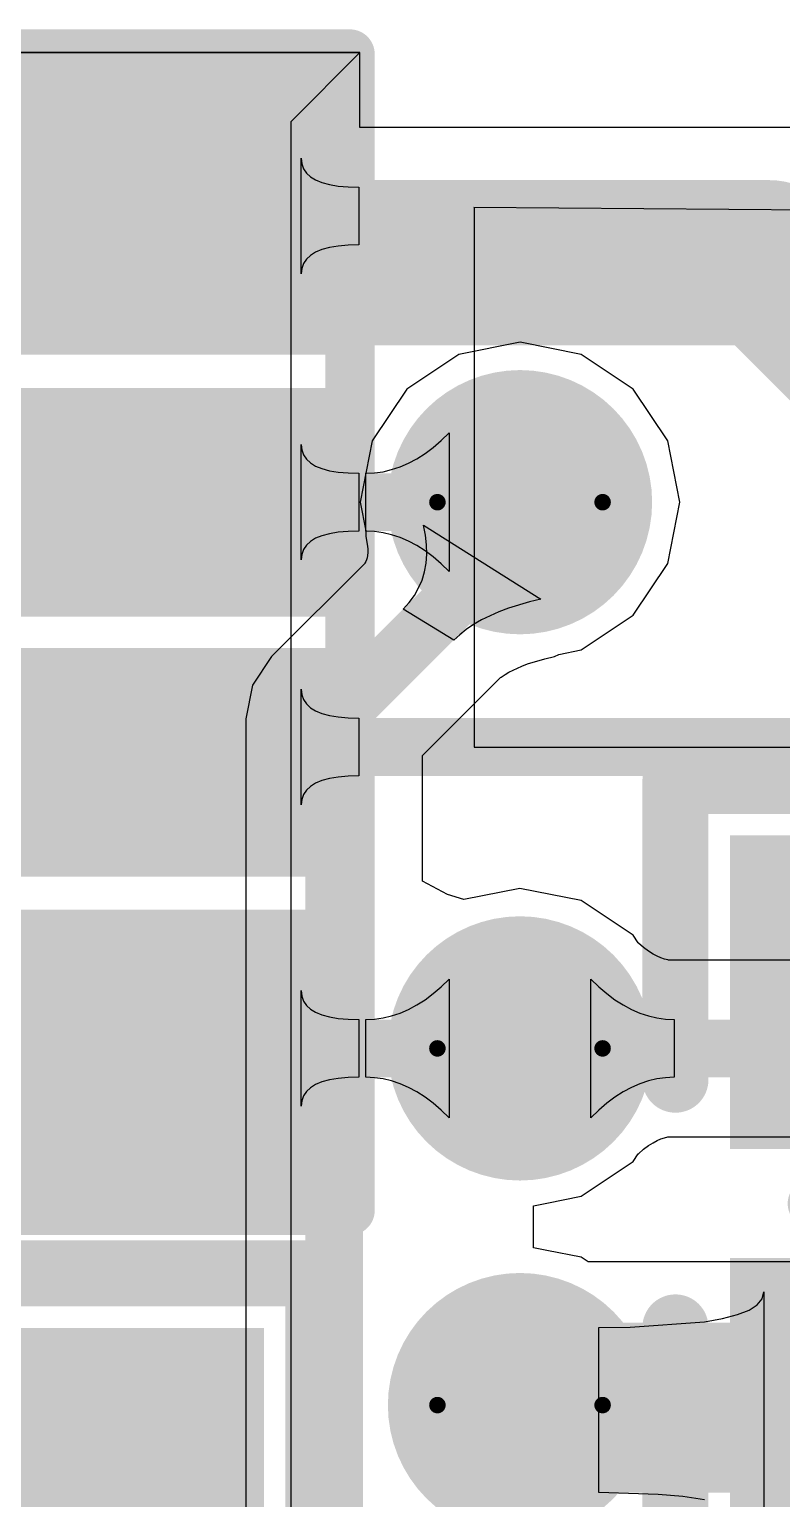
# Model space of a CAD drawing. Header units: millimetres. Extents: x -1.72 to 0.75, y -0.35 to 1.04.
# Drawn here: x 0.3462 to 0.4373, y 0.2937 to 0.4716 of the extents above; entities that cross this region are included whole.
import ezdxf

# ---------------------------------------------------------------- set-up
doc = ezdxf.new("R2010")
doc.units = ezdxf.units.MM
doc.header["$MEASUREMENT"] = 0
for name, color, linetype in [('BottomLayer', 5, 'Continuous'), ('BottomSolder', 6, 'Continuous'), ('DrillDrawing', 1, 'Continuous'), ('Mechanical15', 56, 'Continuous'), ('MultiLayer', 9, 'Continuous'), ('TopLayer', 1, 'Continuous'), ('TopOverlay', 2, 'Continuous'), ('TopPaste', 8, 'Continuous'), ('TopSolder', 216, 'Continuous'), ('ViaHoleLayer', 16, 'Continuous')]:
    doc.layers.add(name, color=color, linetype=linetype)

# ---------------------------------------------------------------- blocks, each defined once
blk = doc.blocks.new('R_0603_L_43')
at = {"layer": 'Mechanical15', "const_width": 0.001}
for points in [[(0, -0.007874), (0, 0.007874)], [(-0.007874, 0), (0.007874, 0)]]:
    blk.add_lwpolyline(points, dxfattribs=at)
at = {"layer": 'Mechanical15'}
for points, const_width in [([(-0.00025, 0.007874, 1), (0.00025, 0.007874, 1)], 0.0005), ([(0.005, 0, 1), (-0.005, 0, 1)], 0.001), ([(-0.008124, 0, 1), (-0.007624, 0, 1)], 0.0005), ([(-0.00525, 0, 1), (-0.00475, 0, 1)], 0.0005), ([(0.00475, 0, 1), (0.00525, 0, 1)], 0.0005), ([(0.007624, 0, 1), (0.008124, 0, 1)], 0.0005), ([(-0.00025, -0.007874, 1), (0.00025, -0.007874, 1)], 0.0005)]:
    blk.add_lwpolyline(points, format="xyb", close=True, dxfattribs=dict(at, const_width=const_width))
at = {"layer": 'TopLayer'}
for points in [[(-0.0405938, -0.0150032), (-0.0105938, -0.0150032), (-0.0405938, 0.0149968), (-0.0105938, 0.0149968)], [(0.0105874, -0.0150032), (0.0405874, -0.0150032), (0.0105874, 0.0149968), (0.0405874, 0.0149968)]]:
    blk.add_solid(points, dxfattribs=at)
at = {"layer": 'TopOverlay', "const_width": 0.008}
for points in [[(-0.0511843, -0.0255938), (-0.0511843, 0.0255874)], [(-0.0511843, 0.0255874), (0.0511779, 0.0255874)], [(0.0511779, -0.0255938), (0.0511779, 0.0255874)], [(-0.0511843, -0.0255938), (0.0511779, -0.0255938)]]:
    blk.add_lwpolyline(points, dxfattribs=at)
at = {"layer": 'TopOverlay', "const_width": 0.004}
for points in [[(-0.0531843, 0.0255874, 1), (-0.0491843, 0.0255874, 1)], [(-0.0531843, 0.0255874, 1), (-0.0491843, 0.0255874, 1)], [(0.0491779, 0.0255874, 1), (0.0531779, 0.0255874, 1)], [(0.0491779, 0.0255874, 1), (0.0531779, 0.0255874, 1)], [(-0.0531843, -0.0255938, 1), (-0.0491843, -0.0255938, 1)], [(-0.0531843, -0.0255938, 1), (-0.0491843, -0.0255938, 1)], [(0.0491779, -0.0255938, 1), (0.0531779, -0.0255938, 1)], [(0.0491779, -0.0255938, 1), (0.0531779, -0.0255938, 1)]]:
    blk.add_lwpolyline(points, format="xyb", close=True, dxfattribs=at)
at = {"layer": 'TopPaste'}
for points in [[(-0.0405938, -0.0150032), (-0.0105938, -0.0150032), (-0.0405938, 0.0149968), (-0.0105938, 0.0149968)], [(0.0105874, -0.0150032), (0.0405874, -0.0150032), (0.0105874, 0.0149968), (0.0405874, 0.0149968)]]:
    blk.add_solid(points, dxfattribs=at)
at = {"layer": 'TopSolder'}
for points in [[(-0.0445938, -0.0190032), (-0.0065938, -0.0190032), (-0.0445938, 0.0189968), (-0.0065938, 0.0189968)], [(0.0065874, -0.0190032), (0.0445874, -0.0190032), (0.0065874, 0.0189968), (0.0445874, 0.0189968)]]:
    blk.add_solid(points, dxfattribs=at)
blk = doc.blocks.new('RCA_8P4R_0603_44')
at = {"layer": 'Mechanical15', "const_width": 0.001}
for points in [[(0, -0.007874), (0, 0.007874)], [(0.007874, 0), (-0.007874, 0)]]:
    blk.add_lwpolyline(points, dxfattribs=at)
at = {"layer": 'Mechanical15'}
for points, const_width in [([(-0.00025, 0.007874, 1), (0.00025, 0.007874, 1)], 0.0005), ([(0.005, 0, 1), (-0.005, 0, 1)], 0.001), ([(-0.008124, 0, 1), (-0.007624, 0, 1)], 0.0005), ([(-0.00525, 0, 1), (-0.00475, 0, 1)], 0.0005), ([(0.00475, 0, 1), (0.00525, 0, 1)], 0.0005), ([(0.007624, 0, 1), (0.008124, 0, 1)], 0.0005), ([(-0.00025, -0.007874, 1), (0.00025, -0.007874, 1)], 0.0005)]:
    blk.add_lwpolyline(points, format="xyb", close=True, dxfattribs=dict(at, const_width=const_width))
at = {"layer": 'TopLayer'}
for points in [[(-0.0375985, 0.0492125), (-0.0631891, 0.0492125), (-0.0375985, 0.0137795), (-0.0631891, 0.0137795)], [(-0.0059056, 0.0492125), (-0.0255906, 0.0492125), (-0.0059056, 0.0137795), (-0.0255906, 0.0137795)], [(0.0255905, 0.0492125), (0.0059055, 0.0492125), (0.0255905, 0.0137795), (0.0059055, 0.0137795)], [(0.063189, 0.0492125), (0.0375984, 0.0492125), (0.063189, 0.0137795), (0.0375984, 0.0137795)], [(-0.0375985, -0.0137796), (-0.0631891, -0.0137796), (-0.0375985, -0.0492126), (-0.0631891, -0.0492126)], [(-0.0059056, -0.0137796), (-0.0255906, -0.0137796), (-0.0059056, -0.0492126), (-0.0255906, -0.0492126)], [(0.0255905, -0.0137796), (0.0059055, -0.0137796), (0.0255905, -0.0492126), (0.0059055, -0.0492126)], [(0.063189, -0.0137796), (0.0375984, -0.0137796), (0.063189, -0.0492126), (0.0375984, -0.0492126)]]:
    blk.add_solid(points, dxfattribs=at)
at = {"layer": 'TopOverlay', "const_width": 0.006}
for points in [[(-0.07, -0.055), (-0.07, 0.055)], [(0.07, 0.055), (-0.07, 0.055)], [(0.07, -0.055), (0.07, 0.055)], [(0.07, -0.055), (-0.07, -0.055)]]:
    blk.add_lwpolyline(points, dxfattribs=at)
at = {"layer": 'TopOverlay', "const_width": 0.003}
for points in [[(-0.0715, 0.055, 1), (-0.0685, 0.055, 1)], [(-0.0715, 0.055, 1), (-0.0685, 0.055, 1)], [(0.0685, 0.055, 1), (0.0715, 0.055, 1)], [(0.0685, 0.055, 1), (0.0715, 0.055, 1)], [(-0.0715, -0.055, 1), (-0.0685, -0.055, 1)], [(-0.0715, -0.055, 1), (-0.0685, -0.055, 1)], [(0.0685, -0.055, 1), (0.0715, -0.055, 1)], [(0.0685, -0.055, 1), (0.0715, -0.055, 1)]]:
    blk.add_lwpolyline(points, format="xyb", close=True, dxfattribs=at)
at = {"layer": 'TopPaste'}
for points in [[(-0.0375985, 0.0492125), (-0.0631891, 0.0492125), (-0.0375985, 0.0137795), (-0.0631891, 0.0137795)], [(-0.0059056, 0.0492125), (-0.0255906, 0.0492125), (-0.0059056, 0.0137795), (-0.0255906, 0.0137795)], [(0.0255905, 0.0492125), (0.0059055, 0.0492125), (0.0255905, 0.0137795), (0.0059055, 0.0137795)], [(0.063189, 0.0492125), (0.0375984, 0.0492125), (0.063189, 0.0137795), (0.0375984, 0.0137795)], [(-0.0375985, -0.0137796), (-0.0631891, -0.0137796), (-0.0375985, -0.0492126), (-0.0631891, -0.0492126)], [(-0.0059056, -0.0137796), (-0.0255906, -0.0137796), (-0.0059056, -0.0492126), (-0.0255906, -0.0492126)], [(0.0255905, -0.0137796), (0.0059055, -0.0137796), (0.0255905, -0.0492126), (0.0059055, -0.0492126)], [(0.063189, -0.0137796), (0.0375984, -0.0137796), (0.063189, -0.0492126), (0.0375984, -0.0492126)]]:
    blk.add_solid(points, dxfattribs=at)
at = {"layer": 'TopSolder'}
for points in [[(-0.0335985, 0.0532125), (-0.0671891, 0.0532125), (-0.0335985, 0.0097795), (-0.0671891, 0.0097795)], [(-0.0019056, 0.0532125), (-0.0295906, 0.0532125), (-0.0019056, 0.0097795), (-0.0295906, 0.0097795)], [(0.0295905, 0.0532125), (0.0019055, 0.0532125), (0.0295905, 0.0097795), (0.0019055, 0.0097795)], [(0.067189, 0.0532125), (0.0335984, 0.0532125), (0.067189, 0.0097795), (0.0335984, 0.0097795)], [(-0.0335985, -0.0097796), (-0.0671891, -0.0097796), (-0.0335985, -0.0532126), (-0.0671891, -0.0532126)], [(-0.0019056, -0.0097796), (-0.0295906, -0.0097796), (-0.0019056, -0.0532126), (-0.0295906, -0.0532126)], [(0.0295905, -0.0097796), (0.0019055, -0.0097796), (0.0295905, -0.0532126), (0.0019055, -0.0532126)], [(0.067189, -0.0097796), (0.0335984, -0.0097796), (0.067189, -0.0532126), (0.0335984, -0.0532126)]]:
    blk.add_solid(points, dxfattribs=at)
blk = doc.blocks.new('C_0603_L_50')
at = {"layer": 'Mechanical15', "const_width": 0.001}
for points in [[(0, -0.0078741), (0, 0.0078741)], [(0.0078741, 0), (-0.0078741, 0)]]:
    blk.add_lwpolyline(points, dxfattribs=at)
at = {"layer": 'Mechanical15'}
for points, const_width in [([(-0.00025, 0.0078741, 1), (0.00025, 0.0078741, 1)], 0.0005), ([(0.005, 0, 1), (-0.005, 0, 1)], 0.001), ([(-0.0081241, 0, 1), (-0.0076241, 0, 1)], 0.0005), ([(-0.00525, 0, 1), (-0.00475, 0, 1)], 0.0005), ([(0.00475, 0, 1), (0.00525, 0, 1)], 0.0005), ([(0.0076241, 0, 1), (0.0081241, 0, 1)], 0.0005), ([(-0.00025, -0.0078741, 1), (0.00025, -0.0078741, 1)], 0.0005)]:
    blk.add_lwpolyline(points, format="xyb", close=True, dxfattribs=dict(at, const_width=const_width))
at = {"layer": 'TopLayer'}
for points in [[(-0.0405938, -0.0150032), (-0.0105938, -0.0150032), (-0.0405938, 0.0149968), (-0.0105938, 0.0149968)], [(0.0105874, -0.0150032), (0.0405874, -0.0150032), (0.0105874, 0.0149968), (0.0405874, 0.0149968)]]:
    blk.add_solid(points, dxfattribs=at)
at = {"layer": 'TopOverlay'}
for points, const_width in [([(-0.015, 0.0255874), (-0.0511843, 0.0255874)], 0.008), ([(-0.0511843, -0.0255938), (-0.0511843, 0.0255874)], 0.008), ([(0.0511779, 0.0255874), (0.015, 0.0255874)], 0.008), ([(0.0511779, -0.0255938), (0.0511779, 0.0255874)], 0.008), ([(0, -0.0090001), (0, 0.0090001)], 0.006), ([(0, 0), (-0.003, 0)], 0.006), ([(0.003, 0), (0, 0)], 0.006), ([(-0.0150001, -0.0255938), (-0.0511843, -0.0255938)], 0.008), ([(0.0511779, -0.0255938), (0.0150001, -0.0255938)], 0.008)]:
    blk.add_lwpolyline(points, dxfattribs=dict(at, const_width=const_width))
for points, const_width in [([(-0.0531843, 0.0255874, 1), (-0.0491843, 0.0255874, 1)], 0.004), ([(-0.0531843, 0.0255874, 1), (-0.0491843, 0.0255874, 1)], 0.004), ([(-0.017, 0.0255874, 1), (-0.013, 0.0255874, 1)], 0.004), ([(0.013, 0.0255874, 1), (0.017, 0.0255874, 1)], 0.004), ([(0.0491779, 0.0255874, 1), (0.0531779, 0.0255874, 1)], 0.004), ([(0.0491779, 0.0255874, 1), (0.0531779, 0.0255874, 1)], 0.004), ([(-0.0015, 0.0090001, 1), (0.0015, 0.0090001, 1)], 0.003), ([(-0.0045, 0, 1), (-0.0015, 0, 1)], 0.003), ([(-0.0015, 0, 1), (0.0015, 0, 1)], 0.003), ([(-0.0015, 0, 1), (0.0015, 0, 1)], 0.003), ([(0.0015, 0, 1), (0.0045, 0, 1)], 0.003), ([(-0.0015, -0.0090001, 1), (0.0015, -0.0090001, 1)], 0.003), ([(-0.0531843, -0.0255938, 1), (-0.0491843, -0.0255938, 1)], 0.004), ([(-0.0531843, -0.0255938, 1), (-0.0491843, -0.0255938, 1)], 0.004), ([(-0.0170001, -0.0255938, 1), (-0.0130001, -0.0255938, 1)], 0.004), ([(0.0130001, -0.0255938, 1), (0.0170001, -0.0255938, 1)], 0.004), ([(0.0491779, -0.0255938, 1), (0.0531779, -0.0255938, 1)], 0.004), ([(0.0491779, -0.0255938, 1), (0.0531779, -0.0255938, 1)], 0.004)]:
    blk.add_lwpolyline(points, format="xyb", close=True, dxfattribs=dict(at, const_width=const_width))
at = {"layer": 'TopPaste'}
for points in [[(-0.0405938, -0.0150032), (-0.0105938, -0.0150032), (-0.0405938, 0.0149968), (-0.0105938, 0.0149968)], [(0.0105874, -0.0150032), (0.0405874, -0.0150032), (0.0105874, 0.0149968), (0.0405874, 0.0149968)]]:
    blk.add_solid(points, dxfattribs=at)
at = {"layer": 'TopSolder'}
for points in [[(-0.0445938, -0.0190032), (-0.0065938, -0.0190032), (-0.0445938, 0.0189968), (-0.0065938, 0.0189968)], [(0.0065874, -0.0190032), (0.0445874, -0.0190032), (0.0065874, 0.0189968), (0.0445874, 0.0189968)]]:
    blk.add_solid(points, dxfattribs=at)

msp = doc.modelspace()

# ---------------------------------------------------------------- linework, layer by layer
at = {"layer": 'BottomLayer'}
for p, q in [((0.4055889, 0.4337055), (0.3981755, 0.4322309)), ((0.4130023, 0.4322309), (0.4055889, 0.4337055)), ((0.3981755, 0.4322309), (0.3918907, 0.4280315)), ((0.4192871, 0.4280315), (0.4130023, 0.4322309)), ((0.3918907, 0.4280315), (0.3876913, 0.4217467)), ((0.4234865, 0.4217467), (0.4192871, 0.4280315)), ((0.3876913, 0.4217467), (0.3862167, 0.4143333)), ((0.4249611, 0.4143333), (0.4234865, 0.4217467)), ((0.3862167, 0.4143333), (0.3869102, 0.4108466)), ((0.4234865, 0.4069199), (0.4249611, 0.4143333)), ((0.3941525, 0.4103451), (0.3939117, 0.4115687)), ((0.3939117, 0.4115687), (0.4081194, 0.4026031)), ((0.3869102, 0.4108466), (0.3869089, 0.4101906)), ((0.3869089, 0.4101906), (0.3870926, 0.409257)), ((0.3870926, 0.409257), (0.3871557, 0.4086942)), ((0.3942846, 0.409167), (0.3941525, 0.4103451)), ((0.387085, 0.4076005), (0.3870152, 0.4073705)), ((0.3871372, 0.4078812), (0.387085, 0.4076005)), ((0.3871652, 0.4082387), (0.3871372, 0.4078812)), ((0.3871557, 0.4086942), (0.3871652, 0.4082387)), ((0.394223, 0.4069474), (0.3943081, 0.4080344)), ((0.3943081, 0.4080344), (0.3942846, 0.409167)), ((0.3867857, 0.4069259), (0.3755172, 0.3956574)), ((0.3868027, 0.4069492), (0.3867857, 0.4069259)), ((0.3869254, 0.4071628), (0.3868027, 0.4069492)), ((0.3870152, 0.4073705), (0.3869254, 0.4071628)), ((0.3937269, 0.4049098), (0.3940293, 0.4059058)), ((0.3940293, 0.4059058), (0.394223, 0.4069474)), ((0.4192871, 0.4006351), (0.4234865, 0.4069199)), ((0.3927963, 0.4030544), (0.3933159, 0.4039593)), ((0.3933159, 0.4039593), (0.3937269, 0.4049098)), ((0.3914312, 0.401381), (0.3921681, 0.4021949)), ((0.3921681, 0.4021949), (0.3927963, 0.4030544)), ((0.4067362, 0.4022776), (0.4041878, 0.4015105)), ((0.4081194, 0.4026031), (0.4067362, 0.4022776)), ((0.3975576, 0.3976079), (0.3914312, 0.401381)), ((0.4030226, 0.4010689), (0.4009103, 0.4000699)), ((0.4041878, 0.4015105), (0.4030226, 0.4010689)), ((0.4130023, 0.3964357), (0.4192871, 0.4006351)), ((0.3990886, 0.3989162), (0.3982868, 0.3982814)), ((0.3999631, 0.3995124), (0.3990886, 0.3989162)), ((0.4009103, 0.4000699), (0.3999631, 0.3995124)), ((0.3982868, 0.3982814), (0.3975576, 0.3976079)), ((0.3755172, 0.3956574), (0.3731965, 0.3921842)), ((0.4064842, 0.3947483), (0.4085845, 0.3953805)), ((0.4085845, 0.3953805), (0.4097543, 0.3956558)), ((0.4097543, 0.3956558), (0.4102757, 0.3958934)), ((0.4102757, 0.3958934), (0.4130023, 0.3964357)), ((0.4033195, 0.3931627), (0.4037876, 0.3934819)), ((0.4037876, 0.3934819), (0.404253, 0.3937558)), ((0.404253, 0.3937558), (0.4058172, 0.3944955)), ((0.4058172, 0.3944955), (0.4064842, 0.3947483)), ((0.3731965, 0.3921842), (0.3723816, 0.3880873)), ((0.393793, 0.3836528), (0.4032399, 0.3930997)), ((0.4032399, 0.3930997), (0.4033195, 0.3931627)), ((0.3723816, 0.3880873), (0.3723816, 0.2369127)), ((0.393793, 0.3684308), (0.393793, 0.3836528)), ((0.3968046, 0.3668211), (0.393793, 0.3684308)), ((0.3987931, 0.3662123), (0.3968046, 0.3668211)), ((0.4055873, 0.3675637), (0.3987931, 0.3662123)), ((0.4130007, 0.3660891), (0.4055873, 0.3675637)), ((0.4192855, 0.3618897), (0.4130007, 0.3660891)), ((0.4199029, 0.3609656), (0.4192855, 0.3618897)), ((0.419921, 0.3609482), (0.4199029, 0.3609656)), ((0.4205529, 0.3604087), (0.419921, 0.3609482)), ((0.4211457, 0.3599666), (0.4205529, 0.3604087)), ((0.4216933, 0.3596164), (0.4211457, 0.3599666)), ((0.422197, 0.3593464), (0.4216933, 0.3596164)), ((0.4226593, 0.3591458), (0.422197, 0.3593464)), ((0.4230846, 0.3590036), (0.4226593, 0.3591458)), ((0.4234833, 0.3589093), (0.4230846, 0.3590036)), ((0.4235693, 0.3588972), (0.4234833, 0.3589093)), ((0.548757, 0.3588972), (0.4235693, 0.3588972)), ((0.414157, 0.3397915), (0.414157, 0.3565915)), ((0.414157, 0.3565915), (0.4151226, 0.3556605)), ((0.4151226, 0.3556605), (0.4160983, 0.3548275)), ((0.4160983, 0.3548275), (0.417084, 0.3540925)), ((0.417084, 0.3540925), (0.4180798, 0.3534555)), ((0.4180798, 0.3534555), (0.4190856, 0.3529165)), ((0.4190856, 0.3529165), (0.4201015, 0.3524755)), ((0.4201015, 0.3524755), (0.4211274, 0.3521325)), ((0.4211274, 0.3521325), (0.4221634, 0.3518875)), ((0.4221634, 0.3518875), (0.4232095, 0.3517405)), ((0.4232095, 0.3517405), (0.4242655, 0.3516915)), ((0.4242655, 0.3516915), (0.4242655, 0.3446915)), ((0.4190856, 0.3434665), (0.4180798, 0.3429275)), ((0.4201015, 0.3439075), (0.4190856, 0.3434665)), ((0.4211274, 0.3442505), (0.4201015, 0.3439075)), ((0.4221634, 0.3444955), (0.4211274, 0.3442505)), ((0.4232095, 0.3446425), (0.4221634, 0.3444955)), ((0.4242655, 0.3446915), (0.4232095, 0.3446425)), ((0.417084, 0.3422905), (0.4160983, 0.3415555)), ((0.4180798, 0.3429275), (0.417084, 0.3422905)), ((0.4151226, 0.3407225), (0.414157, 0.3397915)), ((0.4160983, 0.3415555), (0.4151226, 0.3407225)), ((0.4205533, 0.3359746), (0.4211459, 0.3364164)), ((0.4211459, 0.3364164), (0.4216935, 0.3367668)), ((0.4216935, 0.3367668), (0.4221967, 0.3370364)), ((0.4221967, 0.3370364), (0.4226593, 0.3372372)), ((0.4226593, 0.3372372), (0.4230846, 0.3373794)), ((0.4230846, 0.3373794), (0.4234834, 0.3374737)), ((0.4234834, 0.3374737), (0.4235693, 0.3374858)), ((0.4235693, 0.3374858), (0.5531915, 0.3374858)), ((0.4130007, 0.3302939), (0.4192855, 0.3344933)), ((0.4192855, 0.3344933), (0.4199029, 0.3354174)), ((0.4199029, 0.3354174), (0.419921, 0.3354348)), ((0.419921, 0.3354348), (0.4205533, 0.3359746)), ((0.4072244, 0.3291447), (0.4088203, 0.3294624)), ((0.4072244, 0.3240471), (0.4072244, 0.3291447)), ((0.4088203, 0.3294624), (0.4130007, 0.3302939)), ((0.4088207, 0.3237294), (0.4072244, 0.3240471)), ((0.4130023, 0.3228976), (0.4088207, 0.3237294)), ((0.4138473, 0.322333), (0.4130023, 0.3228976)), ((0.6398956, 0.322333), (0.4138473, 0.322333))]:
    msp.add_line(p, q, dxfattribs=at)
for points, const_width in [([(0.2932702, 0.4433333), (0.4357476, 0.4433333)], 0.02), ([(0.4357476, 0.4433333), (0.4647476, 0.4143333)], 0.02), ([(0.4055889, 0.4105889), (0.4055889, 0.4143333)], 0.007), ([(0.3830873, 0.3880873), (0.4055889, 0.4105889)], 0.007), ([(0.3830873, 0.2369127), (0.3830873, 0.3880873)], 0.007), ([(0.4055873, 0.3481915), (0.5531915, 0.3481915)], 0.007), ([(0.4055889, 0.305), (0.66, 0.305)], 0.02)]:
    msp.add_lwpolyline(points, dxfattribs=dict(at, const_width=const_width))
for points, const_width in [([(0.4307476, 0.4433333, 1), (0.4407476, 0.4433333, 1)], 0.01), ([(0.4307476, 0.4433333, 1), (0.4407476, 0.4433333, 1)], 0.01), ([(0.3995889, 0.4143333, 1), (0.4115889, 0.4143333, 1)], 0.012), ([(0.4038389, 0.4143333, 1), (0.4073389, 0.4143333, 1)], 0.0035), ([(0.4038389, 0.4105889, 1), (0.4073389, 0.4105889, 1)], 0.0035), ([(0.4038389, 0.4105889, 1), (0.4073389, 0.4105889, 1)], 0.0035), ([(0.3813373, 0.3880873, 1), (0.3848373, 0.3880873, 1)], 0.0035), ([(0.3813373, 0.3880873, 1), (0.3848373, 0.3880873, 1)], 0.0035), ([(0.3995873, 0.3481915, 1), (0.4115873, 0.3481915, 1)], 0.012), ([(0.4038373, 0.3481915, 1), (0.4073373, 0.3481915, 1)], 0.0035), ([(0.3995889, 0.305, 1), (0.4115889, 0.305, 1)], 0.012), ([(0.4005889, 0.305, 1), (0.4105889, 0.305, 1)], 0.01)]:
    msp.add_lwpolyline(points, format="xyb", close=True, dxfattribs=dict(at, const_width=const_width))
at = {"layer": 'BottomSolder', "const_width": 0.016}
for points in [[(0.3975889, 0.4143333, 1), (0.4135889, 0.4143333, 1)], [(0.3975873, 0.3481915, 1), (0.4135873, 0.3481915, 1)], [(0.3975889, 0.305, 1), (0.4135889, 0.305, 1)]]:
    msp.add_lwpolyline(points, format="xyb", close=True, dxfattribs=at)
at = {"layer": 'DrillDrawing'}
for points, const_width in [([(0.4155889, 0.4143333, 1), (0.3955889, 0.4143333, 1)], 0.002), ([(0.3950889, 0.4143333, 1), (0.3960889, 0.4143333, 1)], 0.001), ([(0.4150889, 0.4143333, 1), (0.4160889, 0.4143333, 1)], 0.001), ([(0.4155873, 0.3481915, 1), (0.3955873, 0.3481915, 1)], 0.002), ([(0.3950873, 0.3481915, 1), (0.3960873, 0.3481915, 1)], 0.001), ([(0.4150873, 0.3481915, 1), (0.4160873, 0.3481915, 1)], 0.001), ([(0.4155889, 0.305, 1), (0.3955889, 0.305, 1)], 0.002), ([(0.3950889, 0.305, 1), (0.3960889, 0.305, 1)], 0.001), ([(0.4150889, 0.305, 1), (0.4160889, 0.305, 1)], 0.001)]:
    msp.add_lwpolyline(points, format="xyb", close=True, dxfattribs=dict(at, const_width=const_width))
at = {"layer": 'MultiLayer', "const_width": 0.012}
for points in [[(0.3995889, 0.4143333, 1), (0.4115889, 0.4143333, 1)], [(0.3995873, 0.3481915, 1), (0.4115873, 0.3481915, 1)], [(0.3995889, 0.305, 1), (0.4115889, 0.305, 1)]]:
    msp.add_lwpolyline(points, format="xyb", close=True, dxfattribs=at)
at = {"layer": 'TopLayer'}
for p, q in [((0.2737874, 0.4687743), (0.3862125, 0.4687743)), ((0.3862125, 0.4687743), (0.3204094, 0.4687743)), ((0.3862125, 0.4687743), (0.3778379, 0.4603997)), ((0.3862125, 0.4596847), (0.3862125, 0.4687743)), ((0.3778379, 0.4603997), (0.3778379, 0.2731006)), ((0.5630787, 0.4596847), (0.3862125, 0.4596847)), ((0.3790925, 0.441979), (0.3790925, 0.455979)), ((0.3790925, 0.455979), (0.3791625, 0.455314)), ((0.3791625, 0.455314), (0.3793725, 0.454719)), ((0.3793725, 0.454719), (0.3797225, 0.454194)), ((0.3797225, 0.454194), (0.3802125, 0.453739)), ((0.3802125, 0.453739), (0.3808425, 0.453354)), ((0.3808425, 0.453354), (0.3816125, 0.453039)), ((0.3816125, 0.453039), (0.3825225, 0.452794)), ((0.3825225, 0.452794), (0.3835725, 0.452619)), ((0.3835725, 0.452619), (0.3847625, 0.452514)), ((0.3847625, 0.452514), (0.3860925, 0.452479)), ((0.3860925, 0.452479), (0.3860925, 0.445479)), ((0.5317638, 0.448979), (0.4, 0.45)), ((0.4, 0.45), (0.4000279, 0.4499721)), ((0.4000279, 0.4499721), (0.4000279, 0.3846851)), ((0.3816125, 0.444919), (0.3808425, 0.444604)), ((0.3825225, 0.445164), (0.3816125, 0.444919)), ((0.3835725, 0.445339), (0.3825225, 0.445164)), ((0.3847625, 0.445444), (0.3835725, 0.445339)), ((0.3860925, 0.445479), (0.3847625, 0.445444)), ((0.3793725, 0.443239), (0.3791625, 0.442644)), ((0.3797225, 0.443764), (0.3793725, 0.443239)), ((0.3802125, 0.444219), (0.3797225, 0.443764)), ((0.3808425, 0.444604), (0.3802125, 0.444219)), ((0.3791625, 0.442644), (0.3790925, 0.441979)), ((0.3950779, 0.4209693), (0.3960536, 0.4218023)), ((0.3960536, 0.4218023), (0.3970192, 0.4227333)), ((0.3970192, 0.4227333), (0.3970192, 0.4059333)), ((0.3790925, 0.4073333), (0.3790925, 0.4213333)), ((0.3790925, 0.4213333), (0.3791625, 0.4206683)), ((0.3791625, 0.4206683), (0.3793725, 0.4200733)), ((0.3793725, 0.4200733), (0.3797225, 0.4195483)), ((0.3930964, 0.4195973), (0.3940922, 0.4202343)), ((0.3940922, 0.4202343), (0.3950779, 0.4209693)), ((0.3797225, 0.4195483), (0.3802125, 0.4190933)), ((0.3802125, 0.4190933), (0.3808425, 0.4187083)), ((0.3808425, 0.4187083), (0.3816125, 0.4183933)), ((0.3816125, 0.4183933), (0.3825225, 0.4181483)), ((0.3825225, 0.4181483), (0.3835725, 0.4179733)), ((0.3890128, 0.4180293), (0.3900488, 0.4182743)), ((0.3900488, 0.4182743), (0.3910747, 0.4186173)), ((0.3910747, 0.4186173), (0.3920906, 0.4190583)), ((0.3920906, 0.4190583), (0.3930964, 0.4195973)), ((0.3835725, 0.4179733), (0.3847625, 0.4178683)), ((0.3847625, 0.4178683), (0.3860925, 0.4178333)), ((0.3860925, 0.4178333), (0.3860925, 0.4108333)), ((0.3869107, 0.4178333), (0.3879667, 0.4178823)), ((0.3869107, 0.4108333), (0.3869107, 0.4178333)), ((0.3879667, 0.4178823), (0.3890128, 0.4180293)), ((0.3802125, 0.4095733), (0.3797225, 0.4091183)), ((0.3808425, 0.4099583), (0.3802125, 0.4095733)), ((0.3816125, 0.4102733), (0.3808425, 0.4099583)), ((0.3825225, 0.4105183), (0.3816125, 0.4102733)), ((0.3835725, 0.4106933), (0.3825225, 0.4105183)), ((0.3847625, 0.4107983), (0.3835725, 0.4106933)), ((0.3860925, 0.4108333), (0.3847625, 0.4107983)), ((0.3879667, 0.4107843), (0.3869107, 0.4108333)), ((0.3890128, 0.4106373), (0.3879667, 0.4107843)), ((0.3900488, 0.4103923), (0.3890128, 0.4106373)), ((0.3910747, 0.4100493), (0.3900488, 0.4103923)), ((0.3920906, 0.4096083), (0.3910747, 0.4100493)), ((0.3930964, 0.4090693), (0.3920906, 0.4096083)), ((0.3791625, 0.4079983), (0.3790925, 0.4073333)), ((0.3793725, 0.4085933), (0.3791625, 0.4079983)), ((0.3797225, 0.4091183), (0.3793725, 0.4085933)), ((0.3940922, 0.4084323), (0.3930964, 0.4090693)), ((0.3950779, 0.4076973), (0.3940922, 0.4084323)), ((0.3960536, 0.4068643), (0.3950779, 0.4076973)), ((0.3970192, 0.4059333), (0.3960536, 0.4068643)), ((0.3790925, 0.3776851), (0.3790925, 0.3916851)), ((0.3790925, 0.3916851), (0.3791625, 0.3910201)), ((0.3791625, 0.3910201), (0.3793725, 0.3904251)), ((0.3793725, 0.3904251), (0.3797225, 0.3899001)), ((0.3797225, 0.3899001), (0.3802125, 0.3894451)), ((0.3802125, 0.3894451), (0.3808425, 0.3890601)), ((0.3808425, 0.3890601), (0.3816125, 0.3887451)), ((0.3816125, 0.3887451), (0.3825225, 0.3885001)), ((0.3825225, 0.3885001), (0.3835725, 0.3883251)), ((0.3835725, 0.3883251), (0.3847625, 0.3882201)), ((0.3847625, 0.3882201), (0.3860925, 0.3881851)), ((0.3860925, 0.3881851), (0.3860925, 0.3811851)), ((0.4000279, 0.3846851), (0.5354325, 0.3846851)), ((0.3825225, 0.3808701), (0.3816125, 0.3806251)), ((0.3835725, 0.3810451), (0.3825225, 0.3808701)), ((0.3847625, 0.3811501), (0.3835725, 0.3810451)), ((0.3860925, 0.3811851), (0.3847625, 0.3811501)), ((0.3797225, 0.3794701), (0.3793725, 0.3789451)), ((0.3802125, 0.3799251), (0.3797225, 0.3794701)), ((0.3808425, 0.3803101), (0.3802125, 0.3799251)), ((0.3816125, 0.3806251), (0.3808425, 0.3803101)), ((0.3791625, 0.3783501), (0.3790925, 0.3776851)), ((0.3793725, 0.3789451), (0.3791625, 0.3783501)), ((0.396052, 0.3556605), (0.3970176, 0.3565915)), ((0.3970176, 0.3565915), (0.3970176, 0.3397915)), ((0.3790925, 0.3411915), (0.3790925, 0.3551915)), ((0.3790925, 0.3551915), (0.3791625, 0.3545265)), ((0.3791625, 0.3545265), (0.3793725, 0.3539315)), ((0.3930948, 0.3534555), (0.3940906, 0.3540925)), ((0.3940906, 0.3540925), (0.3950763, 0.3548275)), ((0.3950763, 0.3548275), (0.396052, 0.3556605)), ((0.3793725, 0.3539315), (0.3797225, 0.3534065)), ((0.3797225, 0.3534065), (0.3802125, 0.3529515)), ((0.3802125, 0.3529515), (0.3808425, 0.3525665)), ((0.3808425, 0.3525665), (0.3816125, 0.3522515)), ((0.3900472, 0.3521325), (0.3910731, 0.3524755)), ((0.3910731, 0.3524755), (0.392089, 0.3529165)), ((0.392089, 0.3529165), (0.3930948, 0.3534555)), ((0.3816125, 0.3522515), (0.3825225, 0.3520065)), ((0.3825225, 0.3520065), (0.3835725, 0.3518315)), ((0.3835725, 0.3518315), (0.3847625, 0.3517265)), ((0.3847625, 0.3517265), (0.3860925, 0.3516915)), ((0.3860925, 0.3516915), (0.3860925, 0.3446915)), ((0.3869091, 0.3516915), (0.3879651, 0.3517405)), ((0.3869091, 0.3446915), (0.3869091, 0.3516915)), ((0.3879651, 0.3517405), (0.3890112, 0.3518875)), ((0.3890112, 0.3518875), (0.3900472, 0.3521325)), ((0.3802125, 0.3434315), (0.3797225, 0.3429765)), ((0.3808425, 0.3438165), (0.3802125, 0.3434315)), ((0.3816125, 0.3441315), (0.3808425, 0.3438165)), ((0.3825225, 0.3443765), (0.3816125, 0.3441315)), ((0.3835725, 0.3445515), (0.3825225, 0.3443765)), ((0.3847625, 0.3446565), (0.3835725, 0.3445515)), ((0.3860925, 0.3446915), (0.3847625, 0.3446565)), ((0.3879651, 0.3446425), (0.3869091, 0.3446915)), ((0.3890112, 0.3444955), (0.3879651, 0.3446425)), ((0.3900472, 0.3442505), (0.3890112, 0.3444955)), ((0.3910731, 0.3439075), (0.3900472, 0.3442505)), ((0.392089, 0.3434665), (0.3910731, 0.3439075)), ((0.3930948, 0.3429275), (0.392089, 0.3434665)), ((0.3791625, 0.3418565), (0.3790925, 0.3411915)), ((0.3793725, 0.3424515), (0.3791625, 0.3418565)), ((0.3797225, 0.3429765), (0.3793725, 0.3424515)), ((0.3940906, 0.3422905), (0.3930948, 0.3429275)), ((0.3950763, 0.3415555), (0.3940906, 0.3422905)), ((0.396052, 0.3407225), (0.3950763, 0.3415555)), ((0.3970176, 0.3397915), (0.396052, 0.3407225)), ((0.43492, 0.3178838), (0.43512, 0.3186988)), ((0.43512, 0.3186988), (0.43512, 0.2889388)), ((0.43332, 0.3165112), (0.43432, 0.3171546)), ((0.43432, 0.3171546), (0.43492, 0.3178838)), ((0.41892, 0.3144523), (0.42792, 0.3150957)), ((0.42792, 0.3150957), (0.43012, 0.3154818)), ((0.43012, 0.3154818), (0.43192, 0.3159536)), ((0.43192, 0.3159536), (0.43332, 0.3165112)), ((0.41512, 0.3144094), (0.41892, 0.3144523)), ((0.41512, 0.2944094), (0.41512, 0.3144094)), ((0.42232, 0.2941906), (0.41512, 0.2944094)), ((0.42532, 0.293917), (0.42232, 0.2941906)), ((0.42792, 0.2935341), (0.42532, 0.293917))]:
    msp.add_line(p, q, dxfattribs=at)
for points, const_width in [([(0.361496, 0.448979), (0.5743332, 0.448979)], 0.007), ([(0.361496, 0.4143333), (0.4055889, 0.4143333)], 0.007), ([(0.361496, 0.3828372), (0.3632652, 0.3846064)], 0.007), ([(0.3632652, 0.3846064), (0.3633439, 0.3846851)], 0.007), ([(0.3633439, 0.3846851), (0.5218504, 0.3846851)], 0.007), ([(0.361496, 0.3481915), (0.4055873, 0.3481915)], 0.007), ([(0.4055889, 0.305), (0.4061795, 0.3044094)], 0.02), ([(0.4061795, 0.3044094), (0.4494094, 0.3044094)], 0.02), ([(0.3555874, 0.2953511), (0.3778379, 0.2731006)], 0.007)]:
    msp.add_lwpolyline(points, dxfattribs=dict(at, const_width=const_width))
for points, const_width in [([(0.359746, 0.448979, 1), (0.363246, 0.448979, 1)], 0.0035), ([(0.3995889, 0.4143333, 1), (0.4115889, 0.4143333, 1)], 0.012), ([(0.359746, 0.4143333, 1), (0.363246, 0.4143333, 1)], 0.0035), ([(0.4038389, 0.4143333, 1), (0.4073389, 0.4143333, 1)], 0.0035), ([(0.3615152, 0.3846064, 1), (0.3650152, 0.3846064, 1)], 0.0035), ([(0.3615152, 0.3846064, 1), (0.3650152, 0.3846064, 1)], 0.0035), ([(0.3615939, 0.3846851, 1), (0.3650939, 0.3846851, 1)], 0.0035), ([(0.3615939, 0.3846851, 1), (0.3650939, 0.3846851, 1)], 0.0035), ([(0.359746, 0.3828372, 1), (0.363246, 0.3828372, 1)], 0.0035), ([(0.3995873, 0.3481915, 1), (0.4115873, 0.3481915, 1)], 0.012), ([(0.359746, 0.3481915, 1), (0.363246, 0.3481915, 1)], 0.0035), ([(0.4038373, 0.3481915, 1), (0.4073373, 0.3481915, 1)], 0.0035), ([(0.3995889, 0.305, 1), (0.4115889, 0.305, 1)], 0.012), ([(0.4005889, 0.305, 1), (0.4105889, 0.305, 1)], 0.01), ([(0.4011795, 0.3044094, 1), (0.4111795, 0.3044094, 1)], 0.01), ([(0.4011795, 0.3044094, 1), (0.4111795, 0.3044094, 1)], 0.01), ([(0.3538374, 0.2953511, 1), (0.3573374, 0.2953511, 1)], 0.0035)]:
    msp.add_lwpolyline(points, format="xyb", close=True, dxfattribs=dict(at, const_width=const_width))
at = {"layer": 'TopSolder', "const_width": 0.016}
for points in [[(0.3975889, 0.4143333, 1), (0.4135889, 0.4143333, 1)], [(0.3975873, 0.3481915, 1), (0.4135873, 0.3481915, 1)], [(0.3975889, 0.305, 1), (0.4135889, 0.305, 1)]]:
    msp.add_lwpolyline(points, format="xyb", close=True, dxfattribs=at)
at = {"layer": 'ViaHoleLayer', "const_width": 0.006}
for points in [[(0.4025889, 0.4143333, 1), (0.4085889, 0.4143333, 1)], [(0.4025873, 0.3481915, 1), (0.4085873, 0.3481915, 1)], [(0.4025889, 0.305, 1), (0.4085889, 0.305, 1)]]:
    msp.add_lwpolyline(points, format="xyb", close=True, dxfattribs=at)

# ---------------------------------------------------------------- block references
at = {"rotation": 270}
for name, p in [('RCA_8P4R_0603_44', (0.33, 0.3985852)), ('C_0603_L_50', (0.4500032, 0.3294062))]:
    msp.add_blockref(name, p, dxfattribs=at)
msp.add_blockref('R_0603_L_43', (0.33, 0.2953543))

doc.saveas('drawing.dxf')
